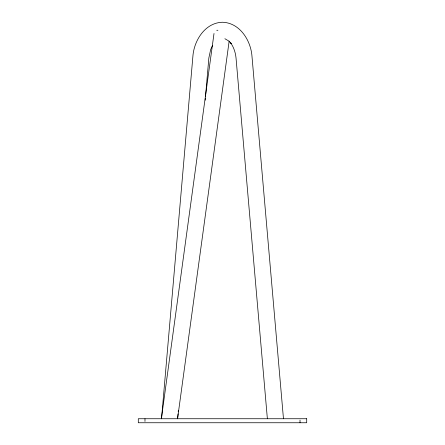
<?xml version="1.0" encoding="UTF-8"?>
<svg xmlns="http://www.w3.org/2000/svg" width="445" height="445" viewBox="0 0 445 445"><rect width="100%" height="100%" fill="white"/><g stroke="black" fill="none" stroke-linecap="round" stroke-linejoin="round"><path stroke-width="0.67" d="M161.529 418.739L192.874 56.582C193.909 40.64 204.978 22.74 222.433 22.25C239.894 22.74 250.963 40.64 252.004 56.576L283.471 418.739M177.627 418.739L178.05 413.895M178.228 411.814L178.35 410.429M205.201 100.197L205.379 98.123M205.495 96.737L208.855 57.956L210.657 49.612L212.437 45.657M161.363 418.739L214.012 33.47M177.549 418.739L229.153 41.124M224.881 38.715L228.774 41.007L231.261 43.571L230.176 42.236C233.636 46.764 235.472 52.321 236.028 57.961L267.373 418.739M300.019 420.074L300.019 422.75M144.981 418.739L144.981 421.415M216.765 30.271A8.021 1.074 7.8 0 1 217.922 30.293M306.705 418.739L138.295 418.739L138.295 422.75L306.705 422.75L306.705 418.739"/></g></svg>
